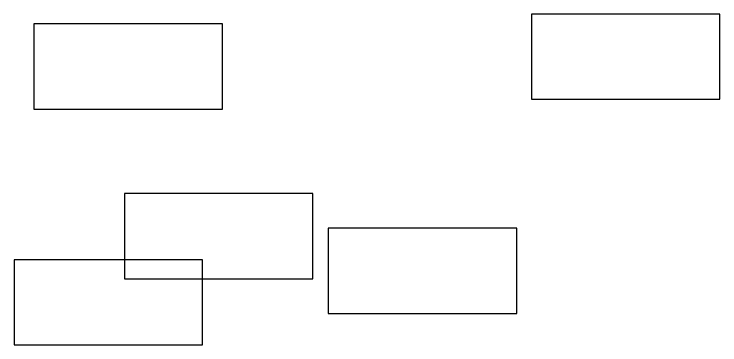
# Model space of a CAD drawing. Header units: inches. Extents: x 1.2 to 84.8, y -17.1 to 37.6.
# Drawn here: x 52.078 to 55.027, y -17.12 to -15.738 of the extents above; entities that cross this region are included whole.
import ezdxf

# ---------------------------------------------------------------- set-up
doc = ezdxf.new("R2010")
doc.units = ezdxf.units.IN
doc.header["$MEASUREMENT"] = 0

msp = doc.modelspace()

# ---------------------------------------------------------------- linework, layer by layer
for points in [[(54.23939, -16.09359), (55.02727, -16.09359), (55.02727, -15.7378), (54.23939, -15.7378)], [(52.16075, -16.13445), (52.94864, -16.13445), (52.94864, -15.77866), (52.16075, -15.77866)], [(52.53877, -16.84391), (53.32665, -16.84391), (53.32665, -16.48811), (52.53877, -16.48811)], [(53.39073, -16.98857), (54.17861, -16.98857), (54.17861, -16.63278), (53.39073, -16.63278)], [(52.07778, -17.12032), (52.86566, -17.12032), (52.86566, -16.76453), (52.07778, -16.76453)]]:
    msp.add_lwpolyline(points, close=True)

doc.saveas('drawing.dxf')
